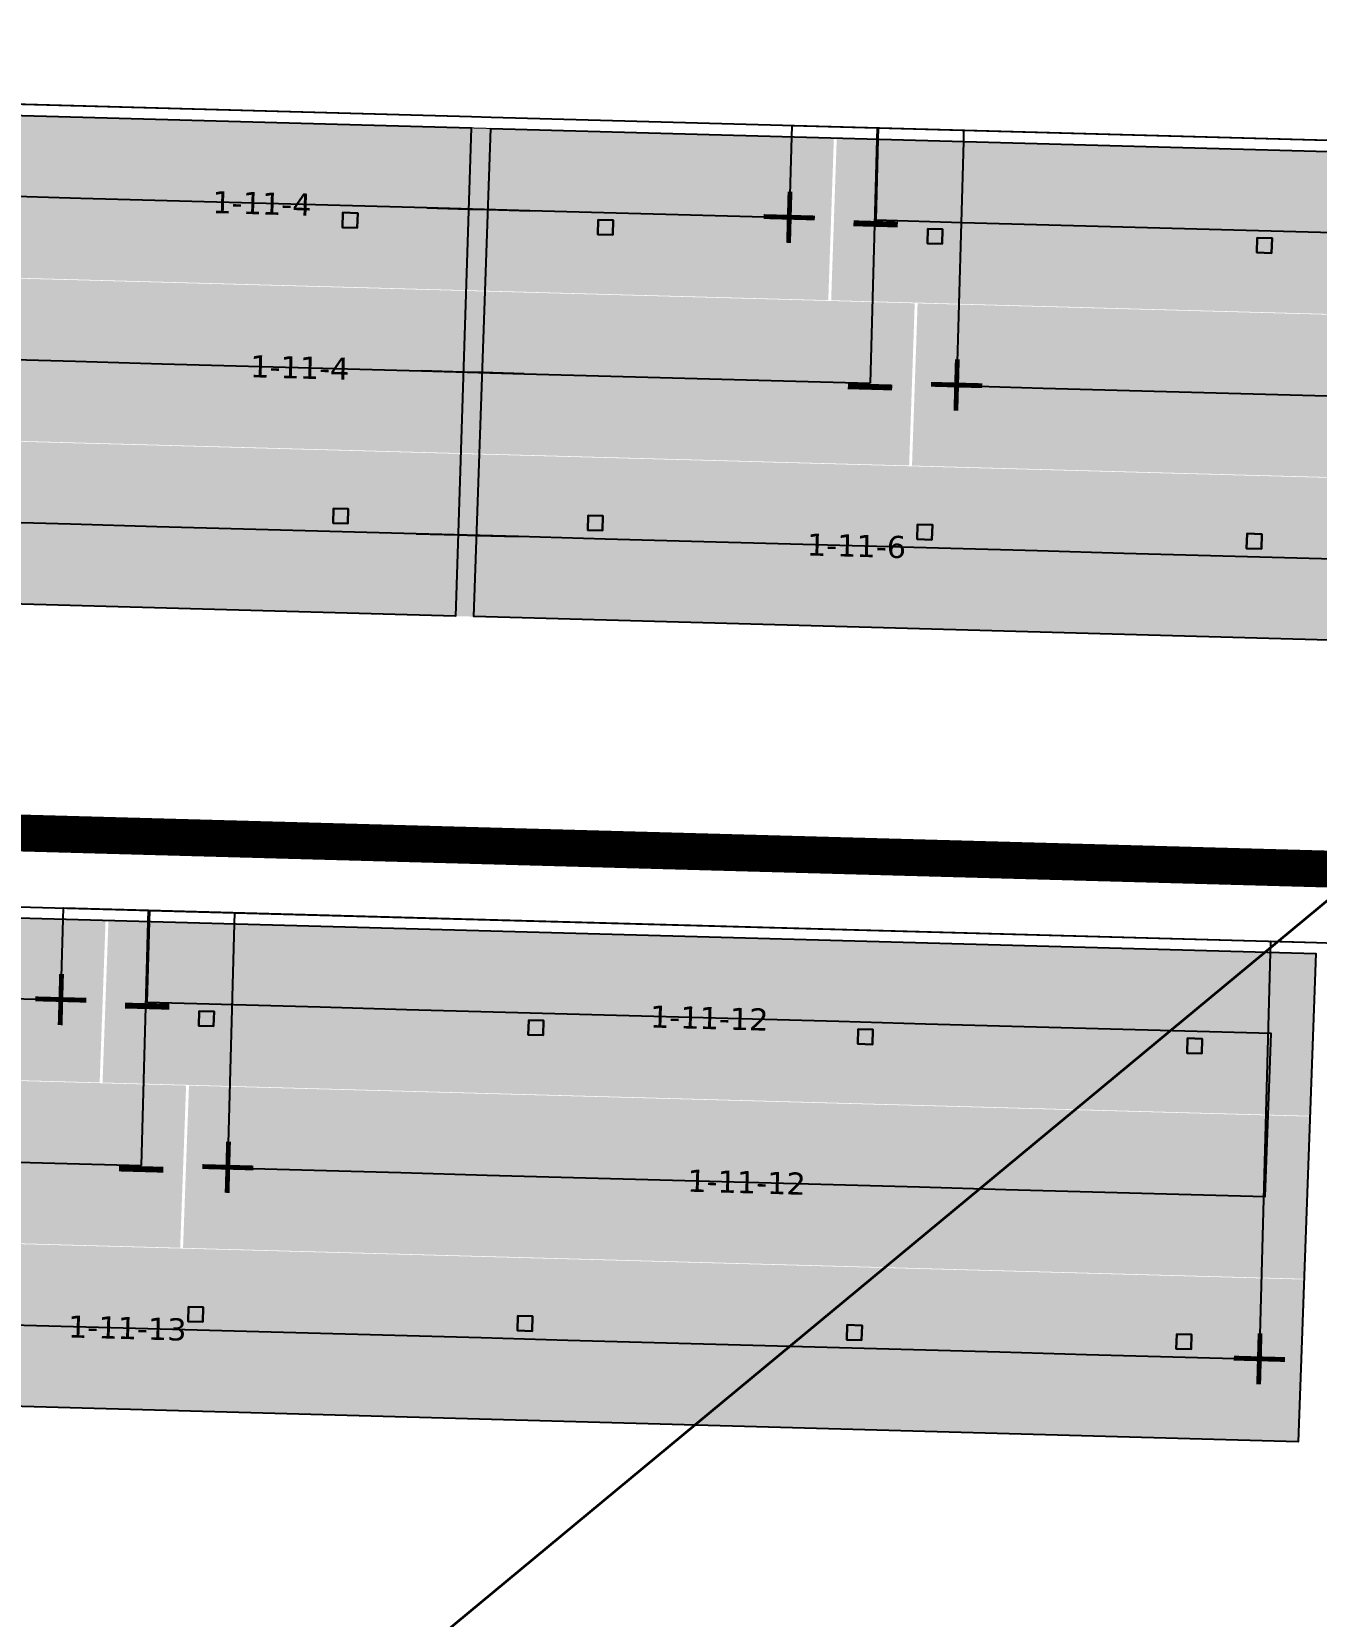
# Model space of a CAD drawing. Header units: metres. Extents: x 1477905 to 1478744, y 4202276 to 4202610.
# Drawn here: x 1478298.36 to 1478315.78, y 4202431.51 to 4202452.98 of the extents above; entities that cross this region are included whole.
import ezdxf

# ---------------------------------------------------------------- set-up
doc = ezdxf.new("R2010")
doc.units = ezdxf.units.M
doc.layers.add('Nouveau Terrain - CN - Courbes', color=22, linetype='Continuous', lineweight=0)
for name, color, linetype in [('PVcase AC Cables (Inverter - Transformer)', 181, 'Continuous'), ('PVcase DC Extensions', 170, 'Continuous'), ('PVcase Device Coloring', 7, 'Continuous'), ('PVcase Polarity Symbols', 7, 'Continuous'), ('PVcase Poles', 7, 'Continuous'), ('PVcase PV Area', 30, 'Continuous'), ('PVcase PV Modules (full frames)', 142, 'Continuous'), ('PVcase PV Modules (optimised)', 142, 'Continuous'), ('PVcase String Cables', 150, 'Continuous'), ('PVcase Stringing Numbers', 7, 'Continuous'), ('PVcase Strings', 92, 'Continuous'), ('PVcase Trenches', 7, 'Continuous')]:
    doc.layers.add(name, color=color, linetype=linetype)
doc.styles.get("Standard").update_dxf_attribs({"font": 'verdana.ttf'})
doc.styles.add('UBS-Style de texte', font='verdana.ttf')

# ---------------------------------------------------------------- blocks, each defined once
blk = doc.blocks.new('3P18@15DEG F FX ID1 PVBlock')
at = {"layer": 'PVcase PV Modules (optimised)', "color": 0}
blk.add_polyline3d([(0, 0, 1.773945735132677), (21.06698842950539, -0.5810537936249766, 1.773945735132684), (20.88445742833417, -7.198992669318528, 7.019385073192552e-15), (-0.1825310011712116, -6.617938875693552, 0)], close=True, dxfattribs=at)

msp = doc.modelspace()

# ---------------------------------------------------------------- hatches: boundary and pattern name
at = {"layer": 'PVcase Device Coloring', "true_color": 0x139700, "transparency": 33554582}
for points in [[(1478293.810787773, 4202451.970125991), (1478293.734894185, 4202449.771003415), (1478309.162355039, 4202449.345494819), (1478309.238248627, 4202451.544617395)], [(1478309.277220787, 4202451.543542494), (1478309.201327198, 4202449.344419918), (1478325.572632181, 4202448.892878925), (1478325.648525769, 4202451.092001501)], [(1478293.740671297, 4202449.761181144), (1478293.664777708, 4202447.562058568), (1478310.258290944, 4202447.104388795), (1478310.334184533, 4202449.303511371)], [(1478310.373156693, 4202449.30243647), (1478310.297263104, 4202447.103313894), (1478325.496405433, 4202446.684102608), (1478325.572299022, 4202448.883225184)], [(1478293.67055482, 4202447.552236297), (1478293.594661231, 4202445.353113721), (1478325.420178685, 4202444.475326289), (1478325.496072274, 4202446.674448865)], [(1478283.960290913, 4202441.36612399), (1478283.880071569, 4202439.167120724), (1478299.286260606, 4202438.742198832), (1478299.366479951, 4202440.941202099)], [(1478299.405443663, 4202440.94012743), (1478299.325224319, 4202438.741124164), (1478315.692980998, 4202438.289681039), (1478315.773200342, 4202440.488684305)], [(1478283.874998, 4202439.157597728), (1478283.794778655, 4202436.958594462), (1478300.377597714, 4202436.501219649), (1478300.457817058, 4202438.700222915)], [(1478300.496780771, 4202438.699148246), (1478300.416561426, 4202436.50014498), (1478315.612409506, 4202436.081024555), (1478315.69262885, 4202438.280027821)], [(1478283.789705086, 4202436.949071466), (1478283.709485742, 4202434.7500682), (1478315.531838013, 4202433.872368069), (1478315.612057358, 4202436.071371336)]]:
    msp.add_hatch(color=84, dxfattribs=at).paths.add_polyline_path(points, flags=0)

# ---------------------------------------------------------------- linework, layer by layer
at = {"layer": 'Nouveau Terrain - CN - Courbes', "linetype": 'Continuous', "lineweight": 35}
msp.add_polyline3d([(1478291.32082604, 4202348.41066502, 75), (1478286.188324368, 4202364.83777075, 75), (1478285.6776195, 4202368.429575671, 75), (1478286.556690437, 4202382.576429049, 75), (1478287.553515996, 4202388.63080219, 75), (1478289.610129809, 4202398.711284188, 75), (1478289.697271906, 4202401.985212699, 75), (1478289.155185664, 4202406.411041, 75), (1478290.462954028, 4202413.710411758, 75), (1478292.206083963, 4202419.147088416, 75), (1478293.398080866, 4202421.731978936, 75), (1478294.921726059, 4202423.793586428, 75), (1478325.882597804, 4202449.464924598, 75), (1478341.124715617, 4202450.168690012, 75)], dxfattribs=at)
at = {"layer": 'PVcase AC Cables (Inverter - Transformer)'}
for points in [[(1478285.341592773, 4202442.449805598, 74.88421183008283), (1478288.256656248, 4202442.43375238, 74.78922339260131), (1478291.171719723, 4202442.417699163, 74.69423495511222), (1478294.112096362, 4202442.336599911, 74.59876407968903), (1478297.052473, 4202442.255500659, 74.54799153118019), (1478299.992849638, 4202442.174401407, 74.49677507587869), (1478302.933226276, 4202442.093302155, 74.4451088665733), (1478305.873602914, 4202442.012202903, 74.39279143954161), (1478308.813979552, 4202441.93110365, 74.33971407614906), (1478311.754356191, 4202441.850004399, 74.2865822546184), (1478314.694732829, 4202441.768905147, 74.2333787587315), (1478317.635109467, 4202441.687805895, 74.1364925126892), (1478320.575486105, 4202441.606706643, 73.96684972839056), (1478323.515862743, 4202441.525607391, 73.80440132828068), (1478326.456239381, 4202441.444508139, 73.65349261563891), (1478329.39661602, 4202441.363408887, 73.54878274205036), (1478332.336992658, 4202441.282309635, 73.49958370972517), (1478335.277369296, 4202441.201210383, 73.47850106994836), (1478338.217745934, 4202441.120111131, 73.45512158701649), (1478338.275025482, 4202443.196868191, 73.62816428544403), (1478338.33230503, 4202445.273625252, 73.80120698387299), (1478339.457562779, 4202445.242589242, 73.78736381426755)], [(1478285.336412706, 4202442.449834125, 74.88438062450744), (1478288.254066215, 4202442.433766644, 74.78930778980542), (1478291.171719723, 4202442.417699163, 74.69423495511222), (1478294.12459161, 4202442.336255277, 74.5985419111276), (1478297.077463496, 4202442.254811389, 74.54754526004287), (1478300.030335382, 4202442.173367503, 74.49610274286071), (1478302.983207269, 4202442.091923617, 74.44420848653111), (1478305.936079155, 4202442.010479731, 74.3916621463007), (1478308.888951041, 4202441.929035844, 74.33836129954439), (1478311.841822928, 4202441.847591957, 74.2849996219194), (1478314.794694814, 4202441.766148071, 74.23157003565467), (1478317.7475667, 4202441.684704185, 74.1299740963989), (1478320.700438587, 4202441.603260297, 73.95963155633827), (1478323.653310473, 4202441.521816411, 73.79660731621205), (1478326.606182359, 4202441.440372525, 73.64522935084051), (1478329.559054246, 4202441.358928639, 73.54393712769212), (1478332.511926132, 4202441.277484752, 73.49851813328253), (1478335.464798018, 4202441.196040865, 73.47697428295676), (1478338.417669905, 4202441.114596979, 73.45344507224628), (1478338.33959375, 4202438.28382735, 73.21757539609789), (1478338.261517596, 4202435.453057719, 72.98145350899784), (1478338.183441442, 4202432.62228809, 72.74531131587479), (1478338.105365288, 4202429.79151846, 72.50916912267245)], [(1478285.341592773, 4202442.449805598, 74.88421183008283), (1478288.256656248, 4202442.43375238, 74.78922339260131), (1478291.171719723, 4202442.417699163, 74.69423495511222), (1478294.12459161, 4202442.336255277, 74.5985419111276), (1478297.077463496, 4202442.254811389, 74.54754526004287), (1478300.030335382, 4202442.173367503, 74.49610274286071), (1478302.983207269, 4202442.091923617, 74.44420848653111), (1478305.936079155, 4202442.010479731, 74.3916621463007), (1478308.888951041, 4202441.929035844, 74.33836129954439), (1478311.841822928, 4202441.847591957, 74.2849996219194), (1478314.794694814, 4202441.766148071, 74.23157003565467), (1478317.7475667, 4202441.684704185, 74.1299740963989), (1478320.700438587, 4202441.603260297, 73.95963155633827), (1478323.653310473, 4202441.521816411, 73.79660731621205), (1478326.606182359, 4202441.440372525, 73.64522935084051), (1478329.559054246, 4202441.358928639, 73.54393712769212), (1478332.511926132, 4202441.277484752, 73.49851813328253), (1478335.464798018, 4202441.196040865, 73.47697428295676), (1478338.417669905, 4202441.114596979, 73.45344507224628), (1478338.337238571, 4202438.198436719, 73.21046034862718), (1478338.256807236, 4202435.28227646, 72.96720697309864), (1478338.176375902, 4202432.366116201, 72.72394151198704), (1478338.095944568, 4202429.449955942, 72.48067605095186)], [(1478285.341592773, 4202442.449805598, 74.88421183008283), (1478288.256656248, 4202442.43375238, 74.78922339260131), (1478291.171719723, 4202442.417699163, 74.69423495511222), (1478294.12459161, 4202442.336255277, 74.5985419111276), (1478297.077463496, 4202442.254811389, 74.54754526004287), (1478300.030335382, 4202442.173367503, 74.49610274286071), (1478302.983207269, 4202442.091923617, 74.44420848653111), (1478305.936079155, 4202442.010479731, 74.3916621463007), (1478308.888951041, 4202441.929035844, 74.33836129954439), (1478311.841822928, 4202441.847591957, 74.2849996219194), (1478314.794694814, 4202441.766148071, 74.23157003565467), (1478317.7475667, 4202441.684704185, 74.1299740963989), (1478320.700438587, 4202441.603260297, 73.95963155633827), (1478323.653310473, 4202441.521816411, 73.79660731621205), (1478326.606182359, 4202441.440372525, 73.64522935084051), (1478329.559054246, 4202441.358928639, 73.54393712769212), (1478332.511926132, 4202441.277484752, 73.49851813328253), (1478335.464798018, 4202441.196040865, 73.47697428295676), (1478338.417669905, 4202441.114596979, 73.45344507224628), (1478338.348262961, 4202438.598142763, 73.24376526119063), (1478338.278856018, 4202436.081688547, 73.03389375728328), (1478339.236862442, 4202436.055265536, 73.0250965211997)], [(1478285.506723792, 4202442.448896224, 74.87883097386744), (1478288.339221757, 4202442.433297694, 74.78653296449804), (1478291.171719723, 4202442.417699163, 74.69423495511222), (1478294.12459161, 4202442.336255277, 74.5985419111276), (1478297.077463496, 4202442.254811389, 74.54754526004287), (1478300.030335382, 4202442.173367503, 74.49610274286071), (1478302.983207269, 4202442.091923617, 74.44420848653111), (1478305.936079155, 4202442.010479731, 74.3916621463007), (1478308.888951041, 4202441.929035844, 74.33836129954439), (1478311.841822928, 4202441.847591957, 74.2849996219194), (1478314.794694814, 4202441.766148071, 74.23157003565467), (1478317.7475667, 4202441.684704185, 74.1299740963989), (1478320.700438587, 4202441.603260297, 73.95963155633827), (1478323.653310473, 4202441.521816411, 73.79660731621205), (1478326.606182359, 4202441.440372525, 73.64522935084051), (1478329.559054246, 4202441.358928639, 73.54393712769212), (1478332.511926132, 4202441.277484752, 73.49851813328253), (1478335.464798018, 4202441.196040865, 73.47697428295676), (1478338.417669905, 4202441.114596979, 73.45344507224628), (1478338.387342067, 4202440.015015139, 73.36182404815969), (1478337.094425844, 4202440.050675379, 73.37244476115504), (1478337.094425844, 4202440.050675379, 76.38235166625925), (1478336.385021538, 4202440.070241634, 76.41331872422332)]]:
    msp.add_polyline3d(points, dxfattribs=at)
at = {"layer": 'PVcase DC Extensions'}
for points in [[(1478303.718739891, 4202450.596244417, 77.7397273072278), (1478304.285456129, 4202450.580613676, 77.73093040693217), (1478304.550623381, 4202450.573300033, 77.72688072812541), (1478305.117218627, 4202450.55767263, 77.71223112673344)], [(1478305.04099188, 4202448.348896313, 77.1202508396704), (1478304.474396633, 4202448.364523716, 77.13490044130656), (1478304.215339652, 4202448.371668831, 77.13882370797961), (1478303.648623414, 4202448.38729957, 77.14762060765074)], [(1478303.578506937, 4202446.178354723, 76.55551390832821), (1478304.145223175, 4202446.162723982, 76.54671700802751), (1478304.398169886, 4202446.155747397, 76.54292015374311), (1478304.964765132, 4202446.140119994, 76.52827055235716)]]:
    msp.add_polyline3d(points, dxfattribs=at)
at = {"layer": 'PVcase Poles'}
for points in [[(1478302.578324952, 4202450.331775503, 74.37402942968052), (1478302.583839104, 4202450.531699475, 74.37402942968052), (1478302.583839104, 4202450.531699475, 77.73162746251377), (1478302.578324952, 4202450.331775503, 77.67803117285995), (1478302.578324952, 4202450.331775503, 74.37402942968052), (1478302.778248922, 4202450.326261351, 74.37402942968052), (1478302.778248922, 4202450.326261351, 77.67492783641936), (1478302.578324952, 4202450.331775503, 77.67803117285995), (1478302.778248922, 4202450.326261351, 77.67492783641936), (1478302.783763075, 4202450.526185323, 77.72852412607318), (1478302.783763075, 4202450.526185323, 74.37402942968052), (1478302.778248922, 4202450.326261351, 74.37402942968052), (1478302.783763075, 4202450.526185323, 74.37402942968052), (1478302.583839104, 4202450.531699475, 74.37402942968052), (1478302.783763075, 4202450.526185323, 74.37402942968052), (1478302.783763075, 4202450.526185323, 77.72852412607318), (1478302.583839104, 4202450.531699475, 77.73162746251377)], [(1478306.040008431, 4202450.23629796, 74.3213771841331), (1478306.045522583, 4202450.436221932, 74.3213771841331), (1478306.045522583, 4202450.436221932, 77.66248015367023), (1478306.040008431, 4202450.23629796, 77.60887241899103), (1478306.040008431, 4202450.23629796, 74.3213771841331), (1478306.239932401, 4202450.230783808, 74.3213771841331), (1478306.239932401, 4202450.230783808, 77.60370328544703), (1478306.040008431, 4202450.23629796, 77.60887241899103), (1478306.239932401, 4202450.230783808, 77.60370328544703), (1478306.245446554, 4202450.43070778, 77.65731102012623), (1478306.245446554, 4202450.43070778, 74.3213771841331), (1478306.239932401, 4202450.230783808, 74.3213771841331), (1478306.245446554, 4202450.43070778, 74.3213771841331), (1478306.045522583, 4202450.436221932, 74.3213771841331), (1478306.245446554, 4202450.43070778, 74.3213771841331), (1478306.245446554, 4202450.43070778, 77.65731102012623), (1478306.045522583, 4202450.436221932, 77.66248015367023)], [(1478310.505818231, 4202450.113125362, 74.26646288565887), (1478310.511332384, 4202450.313049333, 74.26646288565887), (1478310.511332384, 4202450.313049333, 77.5470144243135), (1478310.505818231, 4202450.113125362, 77.4934066896343), (1478310.505818231, 4202450.113125362, 74.26646288565887), (1478310.705742202, 4202450.107611209, 74.26646288565887), (1478310.705742202, 4202450.107611209, 77.4882375560903), (1478310.505818231, 4202450.113125362, 77.4934066896343), (1478310.705742202, 4202450.107611209, 77.4882375560903), (1478310.711256355, 4202450.307535181, 77.54184529076949), (1478310.711256355, 4202450.307535181, 74.26646288565887), (1478310.705742202, 4202450.107611209, 74.26646288565887), (1478310.711256355, 4202450.307535181, 74.26646288565887), (1478310.511332384, 4202450.313049333, 74.26646288565887), (1478310.711256355, 4202450.307535181, 74.26646288565887), (1478310.711256355, 4202450.307535181, 77.54184529076949), (1478310.511332384, 4202450.313049333, 77.5470144243135)], [(1478314.971628032, 4202449.989952762, 74.24662207613642), (1478314.977142185, 4202450.189876733, 74.24662207613642), (1478314.977142185, 4202450.189876733, 77.43154869471086), (1478314.971628032, 4202449.989952762, 77.37794096003165), (1478314.971628032, 4202449.989952762, 74.24662207613642), (1478315.171552003, 4202449.984438609, 74.24662207613642), (1478315.171552003, 4202449.984438609, 77.37277182648765), (1478314.971628032, 4202449.989952762, 77.37794096003165), (1478315.171552003, 4202449.984438609, 77.37277182648765), (1478315.177066155, 4202450.184362581, 77.42637956116685), (1478315.177066155, 4202450.184362581, 74.24662207613642), (1478315.171552003, 4202449.984438609, 74.24662207613642), (1478315.177066155, 4202450.184362581, 74.24662207613642), (1478314.977142185, 4202450.189876733, 74.24662207613642), (1478315.177066155, 4202450.184362581, 74.24662207613642), (1478315.177066155, 4202450.184362581, 77.42637956116685), (1478314.977142185, 4202450.189876733, 77.43154869471086)], [(1478302.45107051, 4202446.322759995, 74.30005936431311), (1478302.456584662, 4202446.522683967, 74.30005936431311), (1478302.456584662, 4202446.522683967, 76.65701261011966), (1478302.45107051, 4202446.322759995, 76.60341632046584), (1478302.45107051, 4202446.322759995, 74.30005936431311), (1478302.650994481, 4202446.317245843, 74.30005936431311), (1478302.650994481, 4202446.317245843, 76.60031298402525), (1478302.45107051, 4202446.322759995, 76.60341632046584), (1478302.650994481, 4202446.317245843, 76.60031298402525), (1478302.656508633, 4202446.517169815, 76.65390927367908), (1478302.656508633, 4202446.517169815, 74.30005936431311), (1478302.650994481, 4202446.317245843, 74.30005936431311), (1478302.656508633, 4202446.517169815, 74.30005936431311), (1478302.456584662, 4202446.522683967, 74.30005936431311), (1478302.656508633, 4202446.517169815, 74.30005936431311), (1478302.656508633, 4202446.517169815, 76.65390927367908), (1478302.456584662, 4202446.522683967, 76.65701261011966)], [(1478305.901664455, 4202446.227588315, 74.24850278713284), (1478305.907178607, 4202446.427512287, 74.24850278713284), (1478305.907178607, 4202446.427512287, 76.5880947268953), (1478305.901664455, 4202446.227588315, 76.53448699221612), (1478305.901664455, 4202446.227588315, 74.24850278713284), (1478306.101588425, 4202446.222074163, 74.24850278713284), (1478306.101588425, 4202446.222074163, 76.5293178586721), (1478305.901664455, 4202446.227588315, 76.53448699221612), (1478306.101588425, 4202446.222074163, 76.5293178586721), (1478306.107102578, 4202446.421998135, 76.5829255933513), (1478306.107102578, 4202446.421998135, 74.24850278713284), (1478306.101588425, 4202446.222074163, 74.24850278713284), (1478306.107102578, 4202446.421998135, 74.24850278713284), (1478305.907178607, 4202446.427512287, 74.24850278713284), (1478306.107102578, 4202446.421998135, 74.24850278713284), (1478306.107102578, 4202446.421998135, 76.5829255933513), (1478305.907178607, 4202446.427512287, 76.5880947268953)], [(1478310.367474255, 4202446.104415716, 74.17743186845665), (1478310.372988408, 4202446.304339687, 74.17743186845665), (1478310.372988408, 4202446.304339687, 76.47262899729697), (1478310.367474255, 4202446.104415716, 76.41902126261778), (1478310.367474255, 4202446.104415716, 74.17743186845665), (1478310.567398226, 4202446.098901563, 74.17743186845665), (1478310.567398226, 4202446.098901563, 76.41385212907377), (1478310.367474255, 4202446.104415716, 76.41902126261778), (1478310.567398226, 4202446.098901563, 76.41385212907377), (1478310.572912378, 4202446.298825535, 76.46745986375296), (1478310.572912378, 4202446.298825535, 74.17743186845665), (1478310.567398226, 4202446.098901563, 74.17743186845665), (1478310.572912378, 4202446.298825535, 74.17743186845665), (1478310.372988408, 4202446.304339687, 74.17743186845665), (1478310.572912378, 4202446.298825535, 74.17743186845665), (1478310.572912378, 4202446.298825535, 76.46745986375296), (1478310.372988408, 4202446.304339687, 76.47262899729697)], [(1478314.833284056, 4202445.981243116, 74.14641833450493), (1478314.838798208, 4202446.181167088, 74.14641833450493), (1478314.838798208, 4202446.181167088, 76.35716326769433), (1478314.833284056, 4202445.981243116, 76.30355553301513), (1478314.833284056, 4202445.981243116, 74.14641833450493), (1478315.033208027, 4202445.975728964, 74.14641833450493), (1478315.033208027, 4202445.975728964, 76.29838639947113), (1478314.833284056, 4202445.981243116, 76.30355553301513), (1478315.033208027, 4202445.975728964, 76.29838639947113), (1478315.038722179, 4202446.175652935, 76.35199413415033), (1478315.038722179, 4202446.175652935, 74.14641833450493), (1478315.033208027, 4202445.975728964, 74.14641833450493), (1478315.038722179, 4202446.175652935, 74.14641833450493), (1478314.838798208, 4202446.181167088, 74.14641833450493), (1478315.038722179, 4202446.175652935, 74.14641833450493), (1478315.038722179, 4202446.175652935, 76.35199413415033), (1478314.838798208, 4202446.181167088, 76.35716326769433)], [(1478300.631195047, 4202439.509788794, 74.19747761697525), (1478300.636709199, 4202439.709712766, 74.19747761697525), (1478300.636709199, 4202439.709712766, 77.49675636144364), (1478300.631195047, 4202439.509788794, 77.44313700534988), (1478300.631195047, 4202439.509788794, 74.19747761697525), (1478300.831119017, 4202439.504274642, 74.19747761697525), (1478300.831119017, 4202439.504274642, 77.43649800666041), (1478300.631195047, 4202439.509788794, 77.44313700534988), (1478300.831119017, 4202439.504274642, 77.43649800666041), (1478300.83663317, 4202439.704198614, 77.49011736275418), (1478300.83663317, 4202439.704198614, 74.19747761697525), (1478300.831119017, 4202439.504274642, 74.19747761697525), (1478300.83663317, 4202439.704198614, 74.19747761697525), (1478300.636709199, 4202439.709712766, 74.19747761697525), (1478300.83663317, 4202439.704198614, 74.19747761697525), (1478300.83663317, 4202439.704198614, 77.49011736275418), (1478300.636709199, 4202439.709712766, 77.49675636144364)], [(1478305.096036931, 4202439.386642891, 74.13076679297168), (1478305.101551084, 4202439.586566863, 74.13076679297168), (1478305.101551084, 4202439.586566863, 77.3484896017658), (1478305.096036931, 4202439.386642891, 77.29487024567204), (1478305.096036931, 4202439.386642891, 74.13076679297168), (1478305.295960902, 4202439.381128739, 74.13076679297168), (1478305.295960902, 4202439.381128739, 77.28823124698258), (1478305.096036931, 4202439.386642891, 77.29487024567204), (1478305.295960902, 4202439.381128739, 77.28823124698258), (1478305.301475054, 4202439.58105271, 77.34185060307635), (1478305.301475054, 4202439.58105271, 74.13076679297168), (1478305.295960902, 4202439.381128739, 74.13076679297168), (1478305.301475054, 4202439.58105271, 74.13076679297168), (1478305.101551084, 4202439.586566863, 74.13076679297168), (1478305.301475054, 4202439.58105271, 74.13076679297168), (1478305.301475054, 4202439.58105271, 77.34185060307635), (1478305.101551084, 4202439.586566863, 77.3484896017658)], [(1478309.560878816, 4202439.263496988, 74.06234811826845), (1478309.566392968, 4202439.46342096, 74.06234811826845), (1478309.566392968, 4202439.46342096, 77.20022284233842), (1478309.560878816, 4202439.263496988, 77.14660348624466), (1478309.560878816, 4202439.263496988, 74.06234811826845), (1478309.760802787, 4202439.257982836, 74.06234811826845), (1478309.760802787, 4202439.257982836, 77.13996448755519), (1478309.560878816, 4202439.263496988, 77.14660348624466), (1478309.760802787, 4202439.257982836, 77.13996448755519), (1478309.766316939, 4202439.457906808, 77.19358384364895), (1478309.766316939, 4202439.457906808, 74.06234811826845), (1478309.760802787, 4202439.257982836, 74.06234811826845), (1478309.766316939, 4202439.457906808, 74.06234811826845), (1478309.566392968, 4202439.46342096, 74.06234811826845), (1478309.766316939, 4202439.457906808, 74.06234811826845), (1478309.766316939, 4202439.457906808, 77.19358384364895), (1478309.566392968, 4202439.46342096, 77.20022284233842)], [(1478314.0257207, 4202439.140351085, 73.96761890300334), (1478314.031234853, 4202439.340275057, 73.96761890300334), (1478314.031234853, 4202439.340275057, 77.05195608266058), (1478314.0257207, 4202439.140351085, 76.99833672656682), (1478314.0257207, 4202439.140351085, 73.96761890300334), (1478314.225644671, 4202439.134836933, 73.96761890300334), (1478314.225644671, 4202439.134836933, 76.99169772787735), (1478314.0257207, 4202439.140351085, 76.99833672656682), (1478314.225644671, 4202439.134836933, 76.99169772787735), (1478314.231158823, 4202439.334760904, 77.04531708397111), (1478314.231158823, 4202439.334760904, 73.96761890300334), (1478314.225644671, 4202439.134836933, 73.96761890300334), (1478314.231158823, 4202439.334760904, 73.96761890300334), (1478314.031234853, 4202439.340275057, 73.96761890300334), (1478314.231158823, 4202439.334760904, 73.96761890300334), (1478314.231158823, 4202439.334760904, 77.04531708397111), (1478314.031234853, 4202439.340275057, 77.05195608266058)], [(1478300.484965791, 4202435.501296636, 74.13271348681172), (1478300.490479943, 4202435.701220607, 74.13271348681172), (1478300.490479943, 4202435.701220607, 76.4226037962521), (1478300.484965791, 4202435.501296636, 76.36898444015834), (1478300.484965791, 4202435.501296636, 74.13271348681172), (1478300.684889761, 4202435.495782483, 74.13271348681172), (1478300.684889761, 4202435.495782483, 76.36234544146888), (1478300.484965791, 4202435.501296636, 76.36898444015834), (1478300.684889761, 4202435.495782483, 76.36234544146888), (1478300.690403914, 4202435.695706455, 76.41596479756264), (1478300.690403914, 4202435.695706455, 74.13271348681172), (1478300.684889761, 4202435.495782483, 74.13271348681172), (1478300.690403914, 4202435.695706455, 74.13271348681172), (1478300.490479943, 4202435.701220607, 74.13271348681172), (1478300.690403914, 4202435.695706455, 74.13271348681172), (1478300.690403914, 4202435.695706455, 76.41596479756264), (1478300.490479943, 4202435.701220607, 76.4226037962521)], [(1478304.949807675, 4202435.378150732, 74.05806812039748), (1478304.955321827, 4202435.578074704, 74.05806812039748), (1478304.955321827, 4202435.578074704, 76.27433703657427), (1478304.949807675, 4202435.378150732, 76.2207176804805), (1478304.949807675, 4202435.378150732, 74.05806812039748), (1478305.149731646, 4202435.37263658, 74.05806812039748), (1478305.149731646, 4202435.37263658, 76.21407868179104), (1478304.949807675, 4202435.378150732, 76.2207176804805), (1478305.149731646, 4202435.37263658, 76.21407868179104), (1478305.155245798, 4202435.572560552, 76.2676980378848), (1478305.155245798, 4202435.572560552, 74.05806812039748), (1478305.149731646, 4202435.37263658, 74.05806812039748), (1478305.155245798, 4202435.572560552, 74.05806812039748), (1478304.955321827, 4202435.578074704, 74.05806812039748), (1478305.155245798, 4202435.572560552, 74.05806812039748), (1478305.155245798, 4202435.572560552, 76.2676980378848), (1478304.955321827, 4202435.578074704, 76.27433703657427)], [(1478309.41464956, 4202435.255004829, 73.96509977938558), (1478309.420163712, 4202435.4549288, 73.96509977938558), (1478309.420163712, 4202435.4549288, 76.12607027689643), (1478309.41464956, 4202435.255004829, 76.07245092080267), (1478309.41464956, 4202435.255004829, 73.96509977938558), (1478309.61457353, 4202435.249490676, 73.96509977938558), (1478309.61457353, 4202435.249490676, 76.0658119221132), (1478309.41464956, 4202435.255004829, 76.07245092080267), (1478309.61457353, 4202435.249490676, 76.0658119221132), (1478309.620087683, 4202435.449414648, 76.11943127820697), (1478309.620087683, 4202435.449414648, 73.96509977938558), (1478309.61457353, 4202435.249490676, 73.96509977938558), (1478309.620087683, 4202435.449414648, 73.96509977938558), (1478309.420163712, 4202435.4549288, 73.96509977938558), (1478309.620087683, 4202435.449414648, 73.96509977938558), (1478309.620087683, 4202435.449414648, 76.11943127820697), (1478309.420163712, 4202435.4549288, 76.12607027689643)], [(1478313.879491444, 4202435.131858925, 73.71513141455989), (1478313.885005597, 4202435.331782897, 73.71513141455989), (1478313.885005597, 4202435.331782897, 75.97780351721259), (1478313.879491444, 4202435.131858925, 75.92418416111883), (1478313.879491444, 4202435.131858925, 73.71513141455989), (1478314.079415415, 4202435.126344773, 73.71513141455989), (1478314.079415415, 4202435.126344773, 75.91754516242936), (1478313.879491444, 4202435.131858925, 75.92418416111883), (1478314.079415415, 4202435.126344773, 75.91754516242936), (1478314.084929568, 4202435.326268745, 75.97116451852312), (1478314.084929568, 4202435.326268745, 73.71513141455989), (1478314.079415415, 4202435.126344773, 73.71513141455989), (1478314.084929568, 4202435.326268745, 73.71513141455989), (1478313.885005597, 4202435.331782897, 73.71513141455989), (1478314.084929568, 4202435.326268745, 73.71513141455989), (1478314.084929568, 4202435.326268745, 75.97116451852312), (1478313.885005597, 4202435.331782897, 75.97780351721259)]]:
    msp.add_polyline3d(points, dxfattribs=at)
at = {"layer": 'PVcase PV Area', "color": 92, "lineweight": 0, "ltscale": 0.3}
msp.add_lwpolyline([(1478335.361902576, 4202370.220446859), (1478328.161506558, 4202368.779414594), (1478311.35377171, 4202362.969590221), (1478289.389377849, 4202355.733501516), (1478213.36633983, 4202335.848431768), (1478195.717547114, 4202331.712109083), (1478198.755279367, 4202441.849708444, 0.09648238781061982), (1478204.987450577, 4202440.794595701), (1478240.661240257, 4202440.595789407, 0.1939480512091919), (1478252.261224224, 4202447.160963167, -0.1444995889692197), (1478259.391916649, 4202452.430445281, -0.0938173287170343), (1478261.961655337, 4202452.851254969), (1478337.583435849, 4202450.765512023)], format="xyb", close=True, dxfattribs=at)
at = {"layer": 'PVcase String Cables'}
for points in [[(1478336.385021538, 4202440.070241634, 76.41331872422332), (1478337.094425844, 4202440.050675379, 76.38235166625925), (1478337.094425844, 4202440.050675379, 73.37244476115504), (1478338.387342067, 4202440.015015139, 73.36182404815825), (1478338.414912828, 4202441.014634993, 73.44511588820319), (1478338.482954412, 4202443.481586002, 73.65067091802185), (1478338.550995995, 4202445.948537011, 73.85482262152374), (1478338.619037578, 4202448.415488021, 74.06065620586664), (1478338.687079161, 4202450.882439029, 74.25611479036856), (1478336.415861145, 4202450.945082052, 74.26417223847385), (1478336.415861145, 4202450.945082052, 77.29410343674331), (1478325.903210261, 4202451.235034058, 77.46269530577943), (1478325.653699442, 4202451.241915877, 77.47706160134017), (1478304.593743847, 4202451.822775686, 78.02157720867329), (1478304.325120096, 4202451.830184665, 78.0256898173636), (1478283.260667331, 4202452.411168511, 78.35266453209829), (1478283.011852011, 4202452.418031148, 78.34575070790083), (1478262.465531784, 4202452.984724253, 79.22300848085123), (1478262.46139617, 4202452.834781276, 79.2229353324935), (1478262.309198231, 4202447.316613683, 77.74243788247179)], [(1478336.385021538, 4202440.070241634, 76.41331872422332), (1478337.094425844, 4202440.050675379, 76.38235166625925), (1478337.094425844, 4202440.050675379, 73.37244476115504), (1478338.387342067, 4202440.015015139, 73.36182404815825), (1478338.414912828, 4202441.014634993, 73.44511588820319), (1478338.482954412, 4202443.481586002, 73.65067091802042), (1478338.550995995, 4202445.948537011, 73.85482262152374), (1478338.619037578, 4202448.41548802, 74.06065620578738), (1478338.687079161, 4202450.882439028, 74.2561147903046), (1478336.415861145, 4202450.945082051, 74.26417223841372), (1478336.415861145, 4202450.945082051, 77.29410343674283), (1478325.903210261, 4202451.235034058, 77.46269530577943), (1478325.653699442, 4202451.241915877, 77.47706160134017), (1478304.593743847, 4202451.822775686, 78.02157720867329), (1478304.325120096, 4202451.830184665, 78.0256898173636), (1478283.260667331, 4202452.411168512, 78.35266453209874), (1478283.011852011, 4202452.418031148, 78.34575070790083), (1478276.573866257, 4202452.595598815, 78.62063073421304), (1478276.569730643, 4202452.44565583, 78.6205575858428), (1478276.539397581, 4202451.345884546, 78.32549431438481)], [(1478336.385021538, 4202440.070241634, 76.41331872422332), (1478337.094425844, 4202440.050675379, 76.38235166625925), (1478337.094425844, 4202440.050675379, 73.37244476115504), (1478338.387342067, 4202440.015015139, 73.36182404815825), (1478338.414912828, 4202441.014634993, 73.44511588820319), (1478338.482954412, 4202443.481586002, 73.65067091802042), (1478338.550995995, 4202445.948537011, 73.85482262152374), (1478338.619037578, 4202448.415488019, 74.06065620570813), (1478338.687079161, 4202450.882439028, 74.25611479024134), (1478336.415861145, 4202450.94508205, 74.26417223835358), (1478336.415861145, 4202450.94508205, 77.29410343674236), (1478325.903210261, 4202451.235034057, 77.46269530577895), (1478325.653699442, 4202451.241915876, 77.47706160133936), (1478304.593743847, 4202451.822775686, 78.02157720867329), (1478304.325120096, 4202451.830184664, 78.02568981736314), (1478283.260667331, 4202452.411168512, 78.35266453209874), (1478283.011852011, 4202452.418031149, 78.34575070790238), (1478277.720112054, 4202452.563983928, 78.57168994951029), (1478277.715976439, 4202452.414040943, 78.57161680114844), (1478277.624710939, 4202449.105071504, 77.68383644027809)], [(1478336.385021538, 4202440.070241634, 76.41331872422332), (1478337.094425844, 4202440.050675379, 76.38235166625925), (1478337.094425844, 4202440.050675379, 73.37244476115504), (1478338.387342067, 4202440.015015139, 73.36182404815825), (1478338.414912828, 4202441.014634993, 73.44511588820319), (1478338.482954412, 4202443.481586002, 73.65067091802185), (1478338.550995995, 4202445.948537011, 73.85482262152374), (1478338.619037578, 4202448.415488019, 74.06065620570813), (1478338.687079161, 4202450.882439028, 74.25611479024208), (1478336.415861145, 4202450.94508205, 74.26417223835358), (1478336.415861145, 4202450.94508205, 77.29410343674236), (1478325.903210261, 4202451.235034057, 77.46269530577895), (1478325.653699442, 4202451.241915876, 77.47706160133936), (1478304.593743847, 4202451.822775686, 78.02157720867329), (1478304.325120096, 4202451.830184664, 78.02568981736314), (1478283.260667331, 4202452.411168512, 78.35266453209874), (1478283.011852011, 4202452.418031148, 78.34575070790083), (1478277.745353833, 4202452.563287728, 78.57061221164074), (1478277.741218219, 4202452.413344743, 78.57053906326895), (1478277.710885157, 4202451.313573458, 78.27547579181098)], [(1478336.385021538, 4202440.070241634, 76.41331872422332), (1478337.094425844, 4202440.050675379, 76.38235166625925), (1478337.094425844, 4202440.050675379, 73.37244476115504), (1478338.387342067, 4202440.015015139, 73.36182404815825), (1478338.414912828, 4202441.014634993, 73.44511588820319), (1478338.482954412, 4202443.481586002, 73.65067091802042), (1478338.550995995, 4202445.948537011, 73.85482262152374), (1478338.619037578, 4202448.41548802, 74.06065620578738), (1478338.687079161, 4202450.882439028, 74.2561147903046), (1478336.415861145, 4202450.945082051, 74.26417223841372), (1478336.415861145, 4202450.945082051, 77.29410343674283), (1478325.903210261, 4202451.235034058, 77.46269530577943), (1478325.653699442, 4202451.241915877, 77.47706160134017), (1478304.593743847, 4202451.822775687, 78.02157720867413), (1478304.325120096, 4202451.830184665, 78.0256898173636), (1478283.260667331, 4202452.411168512, 78.35266453209874), (1478283.011852011, 4202452.418031149, 78.34575070790238), (1478278.89159963, 4202452.531672842, 78.52167142693789), (1478278.887464015, 4202452.381729855, 78.52159827857459), (1478278.796198515, 4202449.072760417, 77.63381791794595)], [(1478336.385021538, 4202440.070241634, 76.41331872422332), (1478337.094425844, 4202440.050675379, 76.38235166625925), (1478337.094425844, 4202440.050675379, 73.37244476115504), (1478338.387342067, 4202440.015015139, 73.36182404815825), (1478338.414912828, 4202441.014634993, 73.44511588820319), (1478338.482954412, 4202443.481586002, 73.65067091802185), (1478338.550995995, 4202445.948537011, 73.85482262152374), (1478338.619037578, 4202448.415488021, 74.06065620586664), (1478338.687079161, 4202450.882439029, 74.25611479036856), (1478336.415861145, 4202450.945082051, 74.26417223841372), (1478336.415861145, 4202450.945082051, 77.29410343674283), (1478325.903210261, 4202451.235034056, 77.4626953057785), (1478325.653699442, 4202451.241915875, 77.47706160133852), (1478304.593743847, 4202451.82277568, 78.02157720867349), (1478304.325120096, 4202451.830184657, 78.02568981736354), (1478293.183123866, 4202452.13749479, 78.19864237773749), (1478293.178988252, 4202451.987551808, 78.19863270188625), (1478293.026790313, 4202446.469384217, 76.71930380432848)], [(1478336.385021538, 4202440.070241634, 76.41331872422332), (1478337.094425844, 4202440.050675379, 76.38235166625925), (1478337.094425844, 4202440.050675379, 73.37244476115504), (1478338.387342067, 4202440.015015139, 73.36182404815825), (1478338.414912828, 4202441.014634993, 73.44511588820319), (1478338.482954412, 4202443.481586002, 73.65067091802185), (1478338.550995995, 4202445.948537011, 73.85482262152374), (1478338.619037578, 4202448.41548802, 74.06065620578738), (1478338.687079161, 4202450.882439028, 74.25611479030532), (1478336.415861145, 4202450.94508205, 74.26417223835358), (1478336.415861145, 4202450.94508205, 77.29410343674236), (1478325.903210261, 4202451.235034055, 77.46269530577801), (1478325.653699442, 4202451.241915874, 77.47706160133768), (1478304.593743847, 4202451.82277568, 78.02157720867349), (1478304.325120096, 4202451.830184657, 78.02568981736354), (1478294.355536825, 4202452.105158181, 78.18044350037589), (1478294.35140121, 4202451.955215198, 78.18043382452421), (1478294.199203272, 4202446.437047606, 76.70110492696644)], [(1478336.385021538, 4202440.070241634, 76.41331872422332), (1478337.094425844, 4202440.050675379, 76.38235166625925), (1478337.094425844, 4202440.050675379, 73.37244476115504), (1478338.387342067, 4202440.015015139, 73.36182404815825), (1478338.414912828, 4202441.014634993, 73.44511588820319), (1478338.482954412, 4202443.481586002, 73.65067091802185), (1478338.550995995, 4202445.948537011, 73.85482262152374), (1478338.619037578, 4202448.41548802, 74.06065620578738), (1478338.687079161, 4202450.882439028, 74.25611479030532), (1478336.415861145, 4202450.945082049, 74.26417223829414), (1478336.415861145, 4202450.945082049, 77.2941034367456), (1478325.903210261, 4202451.235034049, 77.46269530577888), (1478325.653699442, 4202451.241915869, 77.47706160133872), (1478308.668175263, 4202451.710397773, 77.91623076160975), (1478308.664039649, 4202451.560454794, 77.91620392212316), (1478308.633706586, 4202450.46068351, 77.62131058475022)], [(1478336.385021538, 4202440.070241634, 76.41331872422332), (1478337.094425844, 4202440.050675379, 76.38235166625925), (1478337.094425844, 4202440.050675379, 73.37244476115504), (1478338.387342067, 4202440.015015139, 73.36182404815825), (1478338.414912828, 4202441.014634993, 73.44511588820319), (1478338.482954412, 4202443.481586002, 73.65067091802042), (1478338.550995995, 4202445.948537011, 73.85482262152374), (1478338.619037578, 4202448.415488021, 74.06065620586664), (1478338.687079161, 4202450.882439029, 74.25611479036783), (1478336.415861145, 4202450.94508205, 74.26417223835358), (1478336.415861145, 4202450.94508205, 77.29410343674236), (1478325.903210261, 4202451.235034049, 77.46269530577888), (1478325.653699442, 4202451.241915869, 77.47706160133872), (1478309.825043606, 4202451.678489903, 77.88631935625513), (1478309.820907992, 4202451.528546924, 77.88629251676853), (1478309.729642492, 4202448.219577486, 76.99902345036358)], [(1478336.385021538, 4202440.070241634, 76.41331872422332), (1478337.094425844, 4202440.050675379, 76.38235166625925), (1478337.094425844, 4202440.050675379, 73.37244476115504), (1478338.387342067, 4202440.015015139, 73.36182404815825), (1478338.414912828, 4202441.014634993, 73.44511588820319), (1478338.482954412, 4202443.481586002, 73.65067091802185), (1478338.550995995, 4202445.948537011, 73.85482262152374), (1478338.619037578, 4202448.41548802, 74.06065620578738), (1478338.687079161, 4202450.882439028, 74.25611479030532), (1478336.415861145, 4202450.945082049, 74.26417223829414), (1478336.415861145, 4202450.945082049, 77.2941034367456), (1478325.903210261, 4202451.235034049, 77.46269530577841), (1478325.653699442, 4202451.241915868, 77.4770616013379), (1478309.840337916, 4202451.678068067, 77.88592391429073), (1478309.836202302, 4202451.528125088, 77.88589707480413), (1478309.805869239, 4202450.428353803, 77.59100373742662)], [(1478336.385021538, 4202440.070241634, 76.41331872422332), (1478337.094425844, 4202440.050675379, 76.38235166625925), (1478337.094425844, 4202440.050675379, 73.37244476115504), (1478338.387342067, 4202440.015015139, 73.36182404815825), (1478338.414912828, 4202441.014634993, 73.44511588820319), (1478338.482954412, 4202443.481586002, 73.65067091802185), (1478338.550995995, 4202445.948537011, 73.85482262152374), (1478338.619037578, 4202448.415488021, 74.06065620586664), (1478338.687079161, 4202450.882439029, 74.25611479036856), (1478336.415861145, 4202450.94508205, 74.26417223835358), (1478336.415861145, 4202450.94508205, 77.29410343674236), (1478325.903210261, 4202451.235034049, 77.46269530577841), (1478325.653699442, 4202451.241915868, 77.4770616013379), (1478310.997206259, 4202451.646160197, 77.85601250893009), (1478310.993070645, 4202451.496217217, 77.8559856694435), (1478310.901805145, 4202448.187247779, 76.96871660303854)], [(1478252.468133615, 4202436.712351532, 78.44934664767229), (1478252.620331553, 4202442.230519125, 79.93035547175218), (1478252.624467166, 4202442.380462063, 79.93045638075874), (1478273.175004986, 4202441.813652631, 78.89970464099312), (1478273.424551419, 4202441.806769829, 78.88678071494266), (1478294.473693321, 4202441.226208275, 78.01948695410049), (1478294.723277824, 4202441.219324423, 78.01504768066377), (1478315.7786689, 4202440.638590509, 77.315848316599), (1478316.047465286, 4202440.63117677, 77.30109777853268), (1478336.385021538, 4202440.070241634, 76.41331872422332)], [(1478266.70227943, 4202440.741513546, 78.92736169722211), (1478266.732612492, 4202441.84128483, 79.22252688556921), (1478266.736748106, 4202441.991227776, 79.2226277945793), (1478273.175004986, 4202441.813652631, 78.89970464099312), (1478273.424551419, 4202441.806769829, 78.88678071494266), (1478294.473693321, 4202441.226208275, 78.01948695410049), (1478294.723277824, 4202441.219324423, 78.01504768066377), (1478315.7786689, 4202440.638590509, 77.315848316599), (1478316.047465286, 4202440.63117677, 77.30109777853268), (1478336.385021538, 4202440.070241634, 76.41331872422332)], [(1478267.782788054, 4202438.500833025, 78.27718870821172), (1478267.874053555, 4202441.809802463, 79.16527571427758), (1478267.878189168, 4202441.959745409, 79.16537662328767), (1478273.175004986, 4202441.813652631, 78.89970464099312), (1478273.424551419, 4202441.806769829, 78.88678071494266), (1478294.473693321, 4202441.226208274, 78.01948695409901), (1478294.723277824, 4202441.219324423, 78.01504768066377), (1478315.7786689, 4202440.638590509, 77.315848316599), (1478316.047465286, 4202440.63117677, 77.30109777853268), (1478336.385021538, 4202440.070241634, 76.41331872422332)], [(1478267.873362506, 4202440.709213615, 78.8686237737433), (1478267.903695568, 4202441.8089849, 79.16378896208896), (1478267.907831182, 4202441.958927846, 79.16388987109917), (1478273.175004986, 4202441.813652631, 78.89970464099312), (1478273.424551419, 4202441.806769829, 78.88678071494266), (1478294.473693321, 4202441.226208275, 78.01948695410049), (1478294.723277824, 4202441.219324423, 78.01504768066377), (1478315.7786689, 4202440.638590509, 77.315848316599), (1478316.047465286, 4202440.63117677, 77.30109777853268), (1478336.385021538, 4202440.070241634, 76.41331872422332)], [(1478268.95387113, 4202438.468533095, 78.21845078473147), (1478269.045136631, 4202441.777502533, 79.10653779079733), (1478269.049272244, 4202441.927445479, 79.10663869980755), (1478273.175004986, 4202441.81365263, 78.8997046409912), (1478273.424551419, 4202441.806769829, 78.88678071494266), (1478294.473693321, 4202441.226208274, 78.01948695409901), (1478294.723277824, 4202441.219324423, 78.01504768066377), (1478315.7786689, 4202440.638590509, 77.315848316599), (1478316.047465286, 4202440.63117677, 77.30109777853268), (1478336.385021538, 4202440.070241634, 76.41331872422332)], [(1478283.144507076, 4202435.866258924, 76.99937210390453), (1478283.296705015, 4202441.384426516, 78.47977704548998), (1478283.300840629, 4202441.53436947, 78.47984517087387), (1478294.473693321, 4202441.226208274, 78.01948695409901), (1478294.723277824, 4202441.219324423, 78.01504768066377), (1478315.7786689, 4202440.638590509, 77.315848316599), (1478316.047465286, 4202440.63117677, 77.30109777853268), (1478336.385021538, 4202440.070241634, 76.41331872422332)], [(1478284.316067857, 4202435.833945817, 76.9510999527357), (1478284.468265795, 4202441.35211341, 78.4315048945389), (1478284.472401409, 4202441.502056364, 78.43157301992429), (1478294.473693321, 4202441.226208274, 78.01948695409901), (1478294.723277824, 4202441.219324423, 78.01504768066377), (1478315.7786689, 4202440.638590509, 77.315848316599), (1478316.047465286, 4202440.63117677, 77.30109777853268), (1478336.385021538, 4202440.070241634, 76.41331872422332)], [(1478298.759897835, 4202439.857324481, 77.58485499664633), (1478298.790230898, 4202440.957095765, 77.87981226257402), (1478298.794366512, 4202441.107038725, 77.87985652647293), (1478315.7786689, 4202440.638590508, 77.31584831659787), (1478316.047465286, 4202440.631176769, 77.30109777853107), (1478336.385021538, 4202440.070241634, 76.41331872422332)], [(1478299.851234942, 4202437.616345298, 76.95408672291883), (1478299.942500443, 4202440.925314735, 77.84154813676423), (1478299.946636057, 4202441.075257696, 77.84159240066428), (1478315.7786689, 4202440.638590509, 77.315848316599), (1478316.047465286, 4202440.63117677, 77.30109777853268), (1478336.385021538, 4202440.070241634, 76.41331872422332)], [(1478299.931806435, 4202439.825001782, 77.54593870464159), (1478299.962139497, 4202440.924773065, 77.84089597056928), (1478299.966275111, 4202441.074716026, 77.84094023446819), (1478315.7786689, 4202440.638590508, 77.31584831659787), (1478316.047465286, 4202440.631176769, 77.30109777853107), (1478336.385021538, 4202440.070241634, 76.41331872422332)], [(1478301.023143542, 4202437.584022597, 76.91517043066364), (1478301.114409042, 4202440.892992035, 77.80263184475176), (1478301.118544656, 4202441.042934997, 77.80267610865181), (1478315.7786689, 4202440.638590508, 77.31584831659787), (1478316.047465286, 4202440.63117677, 77.30109777853268), (1478336.385021538, 4202440.070241634, 76.41331872422332)], [(1478315.005475242, 4202434.987493718, 75.8563229446069), (1478315.157673181, 4202440.505661311, 77.33628850684774), (1478315.161808795, 4202440.655604278, 77.33633277075455), (1478315.7786689, 4202440.638590507, 77.31584831659676), (1478316.047465286, 4202440.631176769, 77.30109777853107), (1478336.385021538, 4202440.070241634, 76.41331872422332)]]:
    msp.add_polyline3d(points, dxfattribs=at)
at = {"layer": 'PVcase Strings'}
for points in [[(1478308.633706586, 4202450.46068351), (1478307.461543933, 4202450.493013217), (1478306.28938128, 4202450.525342924), (1478305.117218627, 4202450.55767263), (1478303.718739891, 4202450.596244417), (1478302.546326933, 4202450.628581028), (1478301.373913975, 4202450.660917638), (1478300.201501016, 4202450.693254248), (1478299.029088058, 4202450.725590859), (1478297.8566751, 4202450.757927469)], [(1478316.838845157, 4202450.234375563), (1478315.666682504, 4202450.26670527), (1478314.494519851, 4202450.299034976), (1478313.322357198, 4202450.331364683), (1478312.150194545, 4202450.36369439), (1478310.978031892, 4202450.396024097), (1478309.805869239, 4202450.428353803)], [(1478297.786558623, 4202448.548982622), (1478298.958971581, 4202448.516646012), (1478300.131384539, 4202448.484309401), (1478301.303797498, 4202448.451972791), (1478302.476210456, 4202448.419636181), (1478303.648623414, 4202448.38729957), (1478305.04099188, 4202448.348896313), (1478306.213154533, 4202448.316566606), (1478307.385317186, 4202448.2842369), (1478308.557479839, 4202448.251907192), (1478309.729642492, 4202448.219577486)], [(1478310.901805145, 4202448.187247779), (1478312.073967798, 4202448.154918073), (1478313.246130451, 4202448.122588365), (1478314.418293104, 4202448.090258659), (1478315.590455757, 4202448.057928952), (1478316.76261841, 4202448.025599246)], [(1478316.686391662, 4202445.816822927), (1478315.514229009, 4202445.849152634), (1478314.342066356, 4202445.88148234), (1478313.169903703, 4202445.913812047), (1478311.99774105, 4202445.946141754), (1478310.825578397, 4202445.978471461), (1478309.653415744, 4202446.010801167), (1478308.481253091, 4202446.043130874), (1478307.309090438, 4202446.075460581), (1478306.136927785, 4202446.107790288), (1478304.964765132, 4202446.140119994), (1478303.578506937, 4202446.178354723), (1478302.406093979, 4202446.210691334), (1478301.233681021, 4202446.243027944), (1478300.061268062, 4202446.275364554), (1478298.888855104, 4202446.307701165), (1478297.716442146, 4202446.340037775), (1478296.544029188, 4202446.372374386), (1478295.37161623, 4202446.404710996), (1478294.199203272, 4202446.437047606)], [(1478298.759897835, 4202439.857324481), (1478297.587989236, 4202439.88964718), (1478296.416080636, 4202439.92196988), (1478295.244172037, 4202439.95429258), (1478293.859139929, 4202439.992493491), (1478292.687579148, 4202440.024806597), (1478291.516018368, 4202440.057119704), (1478290.344457587, 4202440.08943281), (1478289.172896807, 4202440.121745916), (1478288.001336026, 4202440.154059023), (1478286.829775246, 4202440.186372129)], [(1478301.023143542, 4202437.584022597), (1478302.195052141, 4202437.551699898), (1478303.366960741, 4202437.519377198), (1478304.53886934, 4202437.487054499), (1478305.710777939, 4202437.4547318), (1478306.882686539, 4202437.4224091), (1478308.054595138, 4202437.3900864), (1478309.226503738, 4202437.357763701), (1478310.398412337, 4202437.325441001), (1478311.570320936, 4202437.293118302), (1478312.742229535, 4202437.260795602), (1478313.914138135, 4202437.228472902), (1478315.086046734, 4202437.196150203), (1478315.166618227, 4202439.404806687), (1478313.994709627, 4202439.437129387), (1478312.822801028, 4202439.469452086), (1478311.650892428, 4202439.501774786), (1478310.478983829, 4202439.534097485), (1478309.30707523, 4202439.566420185), (1478308.13516663, 4202439.598742885), (1478306.963258031, 4202439.631065584), (1478305.791349431, 4202439.663388284), (1478304.619440832, 4202439.695710983), (1478303.447532233, 4202439.728033682), (1478302.275623633, 4202439.760356382), (1478301.103715034, 4202439.792679082), (1478299.931806435, 4202439.825001782)], [(1478286.744482332, 4202437.977845867), (1478287.916043113, 4202437.945532761), (1478289.087603893, 4202437.913219654), (1478290.259164674, 4202437.880906547), (1478291.430725454, 4202437.848593442), (1478292.602286235, 4202437.816280335), (1478293.773847015, 4202437.783967229), (1478295.163600545, 4202437.745636095), (1478296.335509144, 4202437.713313396), (1478297.507417744, 4202437.680990696), (1478298.679326343, 4202437.648667997), (1478299.851234942, 4202437.616345298)], [(1478315.005475242, 4202434.987493718), (1478313.833566643, 4202435.019816417), (1478312.661658043, 4202435.052139116), (1478311.489749444, 4202435.084461817), (1478310.317840845, 4202435.116784516), (1478309.145932245, 4202435.149107216), (1478307.974023646, 4202435.181429915), (1478306.802115046, 4202435.213752614), (1478305.630206447, 4202435.246075314), (1478304.458297848, 4202435.278398014), (1478303.286389248, 4202435.310720713), (1478302.114480649, 4202435.343043413), (1478300.94257205, 4202435.375366112), (1478299.77066345, 4202435.407688812), (1478298.598754851, 4202435.440011512), (1478297.426846251, 4202435.472334211)]]:
    msp.add_lwpolyline(points, dxfattribs=at)
at = {"layer": 'PVcase Trenches', "color": 1, "linetype": 'Continuous', "const_width": 0.5}
msp.add_lwpolyline([(1478197.769346567, 4202442.832063333), (1478291.170065639, 4202442.317706755), (1478338.314950843, 4202441.017392069)], dxfattribs=at)

# ---------------------------------------------------------------- block references
at = {"layer": 'PVcase PV Modules (full frames)', "extrusion": (0.01550891656969697, -0.000427755245510771, 0.9998796380226392), "rotation": 0.0001900621410031604}
msp.add_blockref('3P18@15DEG F FX ID1 PVBlock', (1478104.246875394, 4202461.717245721, 21205.51997162315), dxfattribs=at)
at = {"layer": 'PVcase PV Modules (full frames)', "extrusion": (0.02582721765470786, -0.0007123468476409213, 0.9996661679731814), "rotation": 271.5798884593579}
msp.add_blockref('3P18@15DEG F FX ID1 PVBlock', (4241612.111840898, -1361421.171372273, 35263.11275280149), dxfattribs=at)
at = {"layer": 'PVcase PV Modules (full frames)', "extrusion": (0.03316410754137283, -0.0009147074136193342, 0.9994495011161553), "rotation": 271.5798884593579}
msp.add_blockref('3P18@15DEG F FX ID1 PVBlock', (4241601.240284267, -1361115.955754608, 45258.51915252354), dxfattribs=at)

# ---------------------------------------------------------------- texts
at = {"layer": 'PVcase Polarity Symbols', "color": 1, "char_height": 0.7000000000000001, "attachment_point": 5, "rotation": 358.42011154064215}
for insert in [(1478308.633706586, 4202450.46068351), (1478310.901805145, 4202448.187247779), (1478298.759897835, 4202439.857324481), (1478301.023143542, 4202437.584022597), (1478315.005475242, 4202434.987493718)]:
    msp.add_mtext('＋', dxfattribs=dict(at, insert=insert))
at = {"layer": 'PVcase Polarity Symbols', "color": 7, "char_height": 0.7000000000000001, "attachment_point": 5, "rotation": 358.42011154064215}
for insert in [(1478309.805869239, 4202450.428353803), (1478309.729642492, 4202448.219577486), (1478299.931806435, 4202439.825001782), (1478299.851234942, 4202437.616345298)]:
    msp.add_mtext('−', dxfattribs=dict(at, insert=insert))
at = {"layer": 'PVcase Stringing Numbers', "color": 18, "true_color": 0x000000, "char_height": 0.3, "attachment_point": 5, "rotation": 358.42011154064215, "style": 'UBS-Style de texte', "bg_fill": 1, "box_fill_scale": 1.5, "bg_fill_color": 7, "bg_fill_true_color": 16777215, "bg_fill_transparency": 0}
for s, insert in [('1-11-4', (1478301.486571406, 4202450.657810405)), ('1-11-4', (1478301.99948112, 4202448.432784969)), ('1-11-6', (1478309.545366752, 4202446.013781293)), ('1-11-12', (1478307.54921233, 4202439.614904234)), ('1-11-12', (1478308.054595138, 4202437.3900864)), ('1-11-13', (1478299.66077155, 4202435.410719767))]:
    msp.add_mtext(s, dxfattribs=dict(at, insert=insert))

doc.saveas('drawing.dxf')
